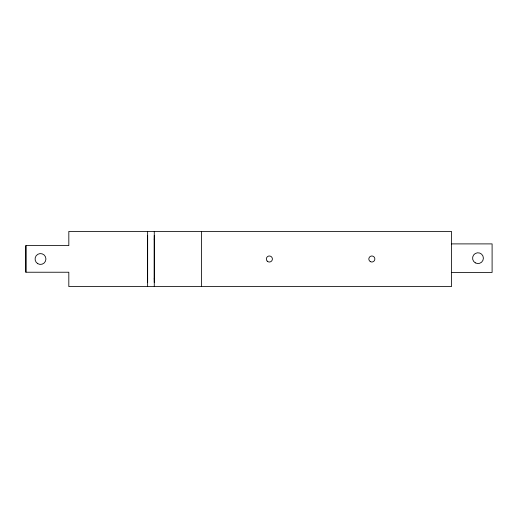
<?xml version="1.0" encoding="UTF-8"?>
<svg xmlns="http://www.w3.org/2000/svg" width="518" height="518" viewBox="0 0 518 518"><rect width="100%" height="100%" fill="white"/><g stroke="black" fill="none" stroke-linecap="round" stroke-linejoin="round"><path stroke-width="0.78" d="M25.9 272.235L25.9 245.603L68.823 245.603L68.823 231.429L451.502 231.429L451.502 286.571L68.816 286.571L68.816 272.235L25.9 272.235L25.9 245.603M451.502 243.894L492.1 243.894L492.1 272.449L451.502 272.449M154.267 235.515L154.267 282.439M154.267 238.83L154.267 239.517M154.267 278.483L154.267 279.17M147.63 235.515L147.63 282.439M147.63 238.83L147.63 239.517M147.63 278.483L147.63 279.17M201.457 231.436L201.457 286.571M154.267 231.436L154.267 286.571M147.636 231.436L147.63 286.571M370.331 261.622A3.03 3.03 0 0 0 374.87 259A3.03 3.03 0 0 0 370.331 256.378A3.03 3.03 0 0 0 370.331 261.622M267.223 261.15A3.037 3.037 0 0 0 272.3 259.79A3.037 3.037 0 0 0 268.583 256.073A3.037 3.037 0 0 0 267.223 261.15M475.284 262.846A5.4 5.4 0 0 0 483.385 258.171A5.4 5.4 0 0 0 475.284 253.496A5.4 5.4 0 0 0 475.284 262.846M37.788 263.701A5.426 5.426 0 0 0 45.927 259A5.426 5.426 0 0 0 37.788 254.299A5.426 5.426 0 0 0 37.788 263.701"/></g></svg>
